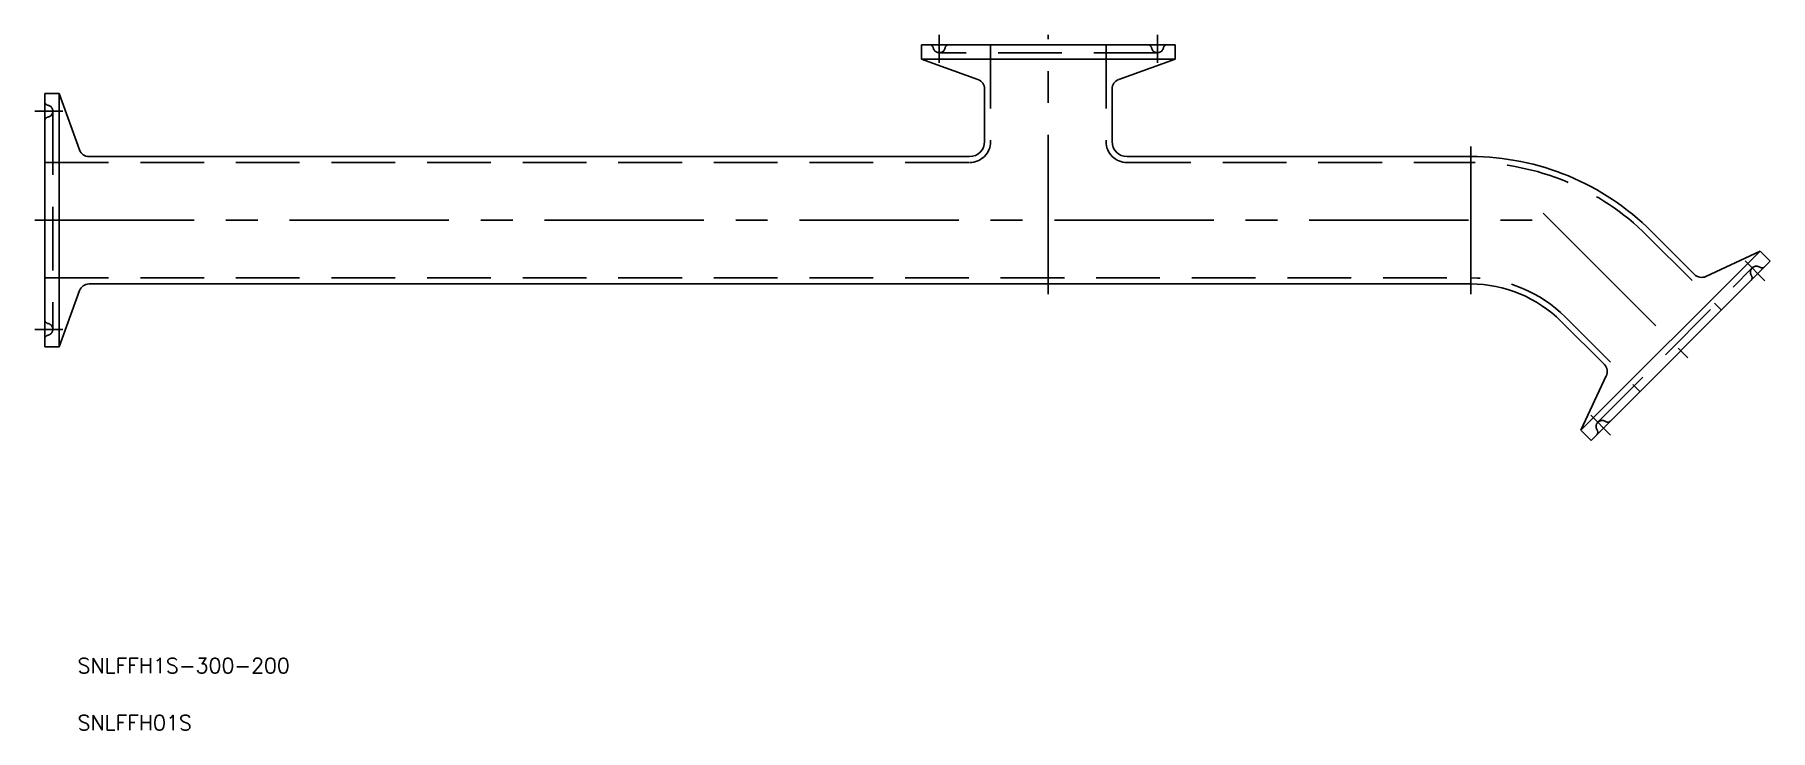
# Model space of a CAD drawing. Extents: x -2 to 344, y -102 to 37.
import ezdxf

# ---------------------------------------------------------------- set-up
doc = ezdxf.new("R2010")
doc.units = 0
doc.linetypes.add('CENTER', pattern=[50.8, 31.75, -6.35, 6.35, -6.35])
doc.linetypes.add('DASHED', pattern=[19.05, 12.7, -6.35])
doc.layers.get('0').update_dxf_attribs({"linetype": 'CONTINUOUS'})
doc.layers.add('CENTER', color=1, linetype='CENTER')
doc.styles.get("Standard").update_dxf_attribs({"font": 'txt.shx', "height": 3, "bigfont": 'bigfont.shx'})

msp = doc.modelspace()

# ---------------------------------------------------------------- linework, layer by layer
at = {"color": 7, "linetype": 'CONTINUOUS'}
for p, q in [((225.25, 35), (174.75, 35)), ((174.75, 32.15), (174.75, 35)), ((225.25, 32.15), (225.25, 35)), ((225.25, 32.15), (174.75, 32.15)), ((174.75, 32.15), (185.98, 28.06)), ((225.25, 32.15), (214.02, 28.06)), ((0, 25.25), (0, -25.25)), ((2.85, 25.25), (0, 25.25)), ((2.85, 25.25), (2.85, -25.25)), ((2.85, 25.25), (6.94, 14.02)), ((187.3, 15.7), (187.3, 26.18)), ((212.7, 15.7), (212.7, 26.18)), ((184.3, 12.7), (8.82, 12.7)), ((284.2, 12.7), (215.7, 12.7)), ((320.15, -2.19), (328.77, -10.81)), ((306.15, -41.86), (341.86, -6.15)), ((341.86, -6.15), (331.03, -11.2)), ((341.86, -6.15), (343.88, -8.17)), ((308.17, -43.88), (343.88, -8.17)), ((284.2, -12.7), (8.82, -12.7)), ((2.85, -25.25), (6.94, -14.02)), ((302.19, -20.15), (310.81, -28.77)), ((2.85, -25.25), (0, -25.25)), ((306.15, -41.86), (311.2, -31.03)), ((306.15, -41.86), (308.17, -43.88))]:
    msp.add_line(p, q, dxfattribs=at)
at = {"color": 3, "linetype": 'DASHED'}
for p, q in [((188.5, 35), (188.5, 15.7)), ((211.5, 35), (211.5, 15.7)), ((221.75, 33.4), (178.25, 33.4)), ((1.6, 21.75), (1.6, -21.75)), ((0, 11.5), (184.3, 11.5)), ((215.7, 11.5), (284.2, 11.5)), ((319.3, -3.04), (334.15, -17.89)), ((309.51, -40.27), (340.27, -9.51)), ((0, -11.5), (284.2, -11.5)), ((303.04, -19.3), (317.89, -34.15))]:
    msp.add_line(p, q, dxfattribs=at)
for centre, radius, start, end in [((176.29, 34.2), 0.8, 11.537, 90), ((180.21, 34.2), 0.8, 90, 168.463), ((219.79, 34.2), 0.8, 11.537, 90), ((223.71, 34.2), 0.8, 90, 168.463), ((178.25, 34.6), 1.2, 191.537, 348.463), ((221.75, 34.6), 1.2, 191.537, 348.463), ((0.8, 23.71), 0.8, 180, 258.463), ((0.4, 21.75), 1.2, 281.537, 78.463), ((0.8, 19.79), 0.8, 101.537, 180), ((184.3, 15.7), 4.2, 270, 0), ((215.7, 15.7), 4.2, 180, 270), ((284.2, -38.14), 49.64, 45, 90), ((341.12, -10.36), 1.2, 56.537, 213.463), ((342.22, -8.69), 0.8, 236.537, 315), ((284.2, -38.14), 26.64, 45, 90), ((339.45, -11.46), 0.8, 315, 33.463), ((0.8, -19.79), 0.8, 180, 258.463), ((0.4, -21.75), 1.2, 281.537, 78.463), ((0.8, -23.71), 0.8, 101.537, 180), ((310.36, -41.12), 1.2, 56.537, 213.463), ((311.46, -39.45), 0.8, 236.537, 315), ((308.69, -42.22), 0.8, 315, 33.463)]:
    msp.add_arc(centre, radius, start, end, dxfattribs=at)
at = {"color": 7, "linetype": 'CONTINUOUS'}
for centre, radius, start, end in [((185.3, 26.18), 2, 0, 70), ((214.7, 26.18), 2, 110, 180), ((8.82, 14.7), 2, 200, 270), ((184.3, 15.7), 3, 270, 0), ((215.7, 15.7), 3, 180, 270), ((284.2, -38.14), 50.84, 45, 90), ((8.82, -14.7), 2, 90, 160), ((284.2, -38.14), 25.44, 45, 90), ((330.18, -9.39), 2, 225, 295), ((309.39, -30.18), 2, 335, 45)]:
    msp.add_arc(centre, radius, start, end, dxfattribs=at)
at = {"layer": 'CENTER', "color": 1, "linetype": 'CENTER'}
for p, q in [((178.25, 37), (178.25, 31.4)), ((200, -14.7), (200, 37)), ((221.75, 37), (221.75, 31.4)), ((-2, 21.75), (3.6, 21.75)), ((284.2, 14.7), (284.2, -14.7)), ((-2, 0), (302, 0)), ((298.59, 1.41), (327.44, -27.44)), ((342.82, -12.06), (338.86, -8.1)), ((-2, -21.75), (3.6, -21.75)), ((312.06, -42.82), (308.1, -38.86))]:
    msp.add_line(p, q, dxfattribs=at)

# ---------------------------------------------------------------- texts
at = {"color": 7, "linetype": 'CONTINUOUS'}
for s, p in [('SNLFFH1S-300-200', (6.54, -90.29)), ('SNLFFH01S', (6.54, -101.69))]:
    msp.add_text(s, height=3, dxfattribs=at).set_placement(p)

doc.saveas('drawing.dxf')
